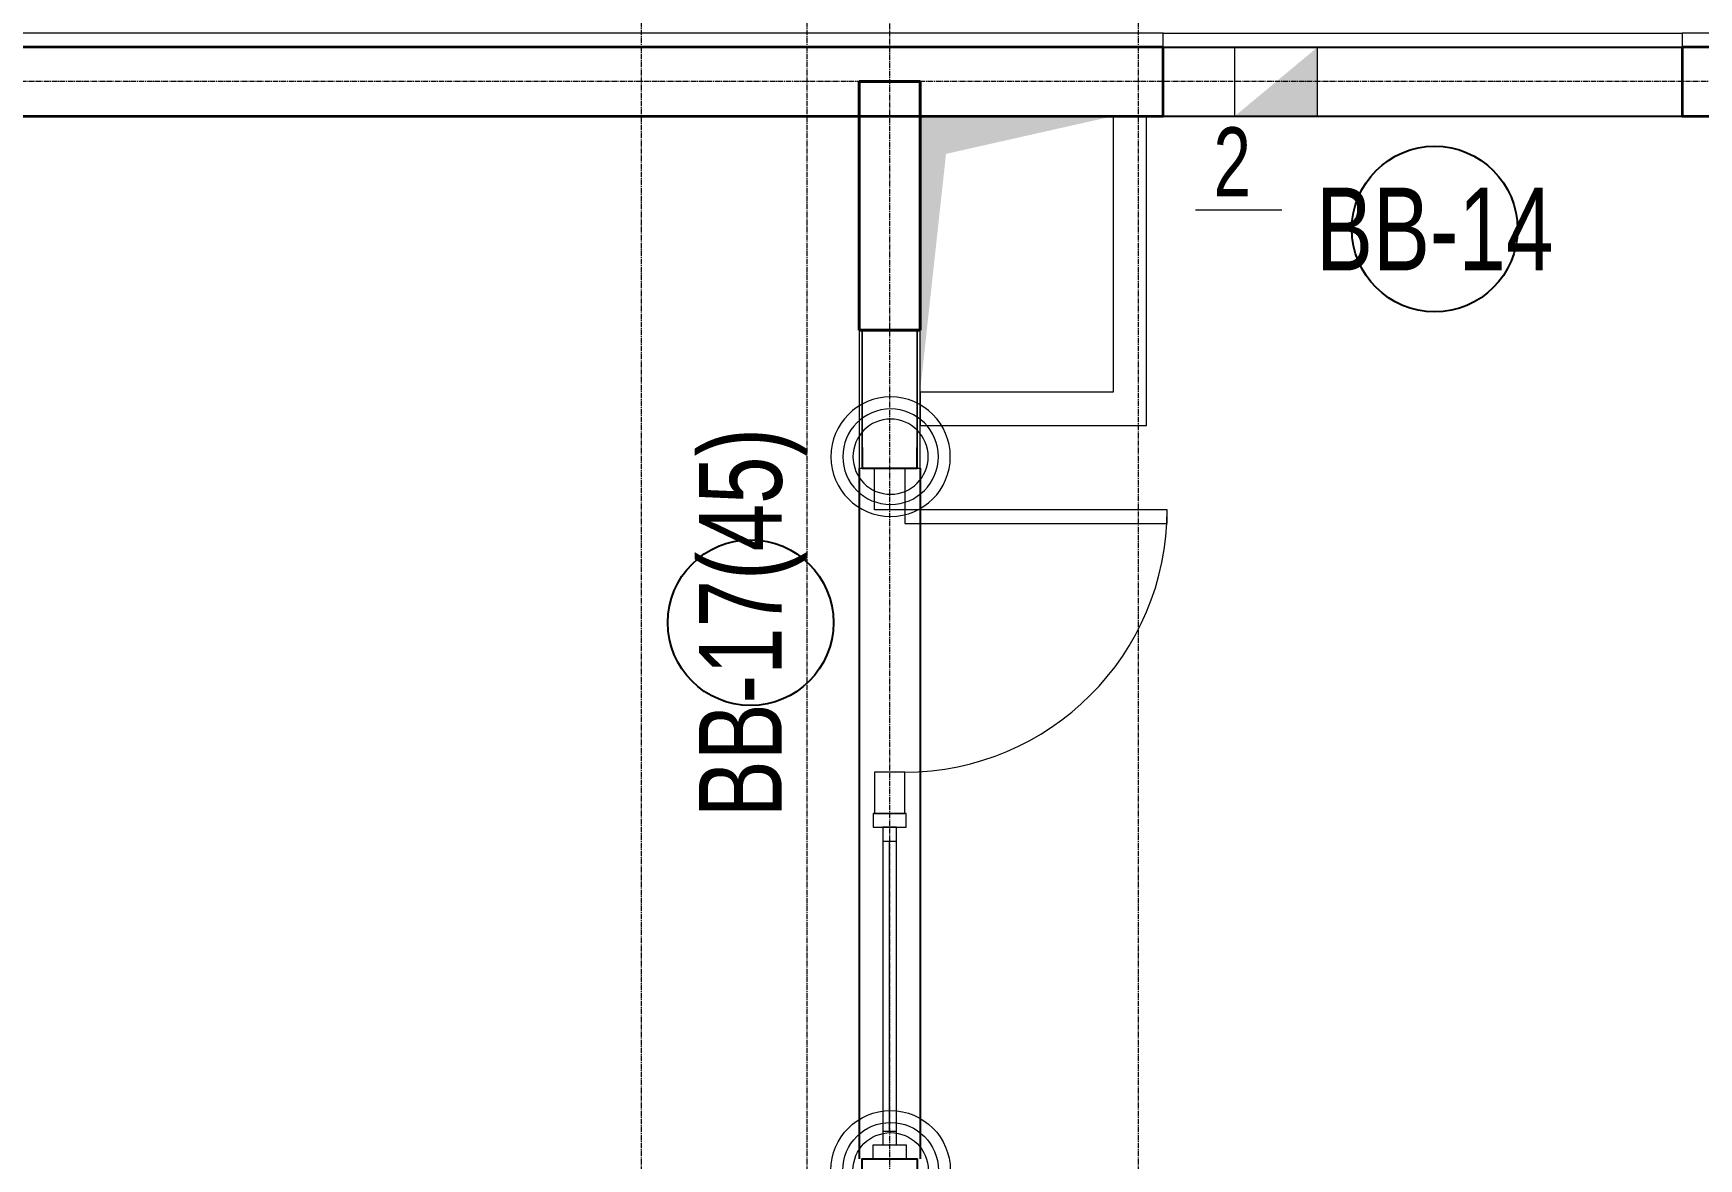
# Model space of a CAD drawing. Header units: millimetres. Extents: x -65509 to 912790, y 446 to 713294.
# Drawn here: x 439900 to 445931, y 570783 to 574858 of the extents above; entities that cross this region are included whole.
import ezdxf
from ezdxf.enums import TextEntityAlignment as Align

# ---------------------------------------------------------------- set-up
doc = ezdxf.new("R2010")
doc.units = ezdxf.units.MM
doc.linetypes.add('CENTER2', pattern=[28.575, 19.05, -3.175, 3.175, -3.175])
doc.linetypes.add('HIDDEN2', pattern=[4.7625, 3.175, -1.5875])
doc.layers.get('Defpoints').update_dxf_attribs({"color": 250})
for name, color, linetype, lineweight in [('A-Wall-Open', 250, 'Continuous', 5), ('АР_Витраж', 250, 'Continuous', 13), ('АР_Витраж марка', 250, 'Continuous', 9), ('АР_Двери_витраж', 250, 'Continuous', 9), ('АР_Колонны', 250, 'Continuous', 30), ('АР_Отв. марка', 250, 'Continuous', 9), ('АР_Стены ЖБ', 250, 'Continuous', 35), ('АР_Стены кирпич', 250, 'Continuous', 20), ('АР_Стены ПЕНОблок', 250, 'Continuous', 20), ('АР_Стены_дефшов', 250, 'Continuous', 0), ('АР_Тонкая', 250, 'Continuous', 5), ('КМ_Фахверки', 250, 'Continuous', 25), ('ОВ_Шахты', 250, 'Continuous', 5), ('РД_Оси_100', 250, 'Continuous', 0), ('РД_проем_инж перемыч_фахверк', 250, 'Continuous', 18), ('СС_Отверстия', 250, 'Continuous', 9)]:
    doc.layers.add(name, color=color, linetype=linetype, lineweight=lineweight)
doc.layers.add('АР_Делит', color=250, linetype='Continuous', lineweight=0, plot=False)
doc.layers.add('РД_Проем', color=250, linetype='Continuous', lineweight=0, plot=False)
doc.layers.add('РД_Витраж_вн', color=250, linetype='Continuous')
doc.styles.add('Arial0', font='arial.ttf')
doc.styles.add('Arial_09', font='ARIALN.TTF', dxfattribs={"width": 0.9})

# ---------------------------------------------------------------- blocks, each defined once
blk = doc.blocks.new('otv')
at = {"linetype": 'Continuous'}
blk.add_lwpolyline([(0, -1), (0, 0), (1, 0), (1, -1)], close=True, dxfattribs=at)
blk.add_solid([(0, -1), (0, 0), (0.1346, -0.1366), (1, 0)], dxfattribs=at)
blk = doc.blocks.new('Ф_пеноблок 200')
at = {"layer": 'АР_Делит', "color": 1}
for radius in [216.3, 173, 136.2]:
    blk.add_circle((103.4, -41.9), radius, dxfattribs=at)
at = {"layer": 'КМ_Фахверки'}
blk.add_lwpolyline([(0, -75), (0, 0), (200, 0), (200, -75)], dxfattribs=at)
blk = doc.blocks.new('СОШ_2200_АР_ОСИ_М100_28.05.24')
at = {"layer": 'РД_Оси_100', "linetype": 'CENTER2'}
for points in [[(52500, 139938.679), (52500, -5755), (52358.276, -6155)], [(53100, 139938.679), (53100, -5755), (52949.266, -6155)], [(54300, 139938.679), (54300, -6155)], [(53400, 70753.904), (53400, -5755), (53550, -6155)], [(78274.959, 68400), (-5454.958, 68400), (-5954.958, 68250)]]:
    blk.add_lwpolyline(points, dxfattribs=at)
blk = doc.blocks.new('MOK-МаркаПроема инж.')
blk.add_line((-1.328, -1.754), (1.802, -1.754))
at = {"color": 0, "style": 'Arial0', "width": 0.7}
blk.add_attdef('АР-ПРОЕМ:Коробка', text='', height=2.5, dxfattribs=at).set_placement((0, 0), align=Align.MIDDLE)
blk = doc.blocks.new('МаркаВитража1')
at = {"layer": 'Defpoints'}
blk.add_circle((0, 0), 3, dxfattribs=at)
at = {"color": 0, "linetype": 'ByBlock', "lineweight": -2, "style": 'Arial_09', "width": 0.9}
blk.add_attdef('АР-ОКНО:НАИМЕНОВАНИЕ', text='', height=3, dxfattribs=at).set_placement((0, 0), align=Align.MIDDLE)

msp = doc.modelspace()

# ---------------------------------------------------------------- hatches: boundary and pattern name
at = {"layer": 'СС_Отверстия', "linetype": 'Continuous', "lineweight": 5}
for points in [[(444550.882, 574558.318), (444550.882, 574808.318), (444400.882, 574683.318)], [(444250.882, 574558.318), (444550.882, 574558.318), (444400.882, 574683.318)]]:
    msp.add_hatch(color=256, dxfattribs=at).paths.add_polyline_path(points, flags=0)

# ---------------------------------------------------------------- linework, layer by layer
at = {"layer": 'A-Wall-Open', "linetype": 'Continuous', "lineweight": 25}
for p, q in [((443990.882, 574808.318), (445870.882, 574808.318)), ((443990.882, 574558.318), (445870.882, 574558.318))]:
    msp.add_line(p, q, dxfattribs=at)
at = {"layer": 'АР_Витраж', "linetype": 'Continuous', "lineweight": 5}
for p, q in [((442890.882, 570783.318), (442890.882, 572033.319)), ((443110.882, 570783.318), (443110.882, 572033.319))]:
    msp.add_line(p, q, dxfattribs=at)
at = {"layer": 'АР_Витраж', "linetype": 'Continuous', "lineweight": 13}
for p, q in [((442975.882, 571933.319), (443025.882, 571933.319)), ((443000.882, 570883.318), (443000.882, 571933.319)), ((442975.882, 570883.318), (443025.882, 570883.318))]:
    msp.add_line(p, q, dxfattribs=at)
for points in [[(443060.882, 571983.319), (443060.882, 572033.319), (442940.882, 572033.319), (442940.882, 571983.319)], [(442975.882, 570833.318), (443025.882, 570833.318), (443025.882, 571983.319), (442975.882, 571983.319)], [(443060.882, 570833.318), (443060.882, 570783.318), (442940.882, 570783.318), (442940.882, 570833.318)]]:
    msp.add_lwpolyline(points, close=True, dxfattribs=at)
at = {"layer": 'АР_Двери_витраж', "linetype": 'Continuous', "lineweight": 9}
for points in [[(442945.882, 573133.319), (442945.882, 573283.319), (443055.882, 573283.319), (443055.882, 573133.319)], [(443055.882, 573133.319), (443055.882, 573083.319), (444005.882, 573083.319), (444005.882, 573133.319)], [(442945.882, 572183.319), (442945.882, 572033.319), (443055.882, 572033.319), (443055.882, 572183.319)]]:
    msp.add_lwpolyline(points, close=True, dxfattribs=at)
msp.add_arc((443055.882, 573133.319), 950, 270, 0, dxfattribs=at)
at = {"layer": 'АР_Колонны', "linetype": 'HIDDEN2', "lineweight": 25}
for p, q in [((442890.882, 574683.318), (443110.882, 574683.318)), ((442890.882, 573783.318), (442890.882, 574683.318)), ((443110.882, 574683.318), (443110.882, 573783.318)), ((443110.882, 573783.318), (442890.882, 573783.318))]:
    msp.add_line(p, q, dxfattribs=at)
at = {"layer": 'АР_Колонны', "linetype": 'Continuous', "lineweight": 35}
for p, q in [((443110.882, 574683.318), (442890.882, 574683.318)), ((442890.882, 574683.318), (442890.882, 573783.318)), ((443110.882, 573783.318), (443110.882, 574683.318)), ((442890.882, 573783.318), (443110.882, 573783.318))]:
    msp.add_line(p, q, dxfattribs=at)
at = {"layer": 'АР_Стены ЖБ', "linetype": 'Continuous', "lineweight": 35}
for p, q in [((443990.882, 574808.318), (435100.882, 574808.318)), ((443990.882, 574558.318), (443990.882, 574808.318)), ((445870.882, 574808.318), (445870.882, 574558.318)), ((455400.882, 574808.318), (445870.882, 574808.318)), ((435100.882, 574558.318), (443990.882, 574558.318)), ((445870.882, 574558.318), (455400.882, 574558.318))]:
    msp.add_line(p, q, dxfattribs=at)
at = {"layer": 'АР_Стены ЖБ', "linetype": 'Continuous', "lineweight": 40}
for p, q in [((443110.882, 574683.318), (442890.882, 574683.318)), ((442890.882, 574683.318), (442890.882, 573783.318)), ((443110.882, 573783.318), (443110.882, 574683.318)), ((442890.882, 573783.318), (443110.882, 573783.318))]:
    msp.add_line(p, q, dxfattribs=at)
at = {"layer": 'АР_Стены кирпич', "linetype": 'Continuous', "lineweight": 20}
for p, q in [((443930.882, 574558.318), (443810.882, 574558.318)), ((443810.882, 574558.318), (443810.882, 573558.318)), ((443930.882, 573438.318), (443930.882, 574558.318)), ((443810.882, 573558.318), (443110.882, 573558.318)), ((443110.882, 573558.318), (443110.882, 573438.318)), ((443110.882, 573438.318), (443930.882, 573438.318))]:
    msp.add_line(p, q, dxfattribs=at)
at = {"layer": 'АР_Стены ПЕНОблок', "linetype": 'Continuous', "lineweight": 20}
for p, q in [((443100.882, 573783.318), (442900.882, 573783.318)), ((442900.882, 573783.318), (442900.882, 573283.319)), ((443100.882, 573283.319), (443100.882, 573783.318)), ((442900.882, 573283.319), (443100.882, 573283.319))]:
    msp.add_line(p, q, dxfattribs=at)
at = {"layer": 'АР_Стены_дефшов', "linetype": 'Continuous', "lineweight": 0}
for p, q in [((443990.882, 574858.318), (435100.882, 574858.318)), ((443990.882, 574808.318), (443990.882, 574858.318)), ((443990.882, 574858.318), (445870.882, 574858.318)), ((445870.882, 574858.318), (445870.882, 574808.318)), ((455400.882, 574858.318), (445870.882, 574858.318)), ((435100.882, 574808.318), (443990.882, 574808.318)), ((443990.882, 574808.318), (445870.882, 574808.318)), ((445870.882, 574808.318), (455400.882, 574808.318))]:
    msp.add_line(p, q, dxfattribs=at)
at = {"layer": 'АР_Тонкая', "linetype": 'Continuous', "lineweight": 0}
for p, q in [((442900.882, 573783.318), (442890.882, 573783.318)), ((442890.882, 573783.318), (442890.882, 573283.319)), ((442900.882, 573283.319), (442900.882, 573783.318)), ((443110.882, 573783.318), (443100.882, 573783.318)), ((443100.882, 573783.318), (443100.882, 573283.319)), ((443110.882, 573283.319), (443110.882, 573783.318)), ((442890.882, 573283.319), (442900.882, 573283.319)), ((443100.882, 573283.319), (443110.882, 573283.319))]:
    msp.add_line(p, q, dxfattribs=at)
at = {"layer": 'РД_Витраж_вн', "linetype": 'Continuous', "lineweight": -3}
for p, q in [((442890.882, 573283.319), (442890.882, 570783.319)), ((443110.882, 573283.319), (443110.882, 570783.319))]:
    msp.add_line(p, q, dxfattribs=at)
at = {"layer": 'РД_Проем', "linetype": 'Continuous', "lineweight": 0}
for p, q in [((442890.882, 573283.319), (442890.882, 570783.319)), ((443110.882, 573283.319), (443110.882, 570783.319))]:
    msp.add_line(p, q, dxfattribs=at)
at = {"layer": 'РД_проем_инж перемыч_фахверк', "linetype": 'Continuous', "lineweight": 18}
for p, q in [((442890.882, 573283.319), (442890.882, 570783.319)), ((443110.882, 573283.319), (443110.882, 570783.319))]:
    msp.add_line(p, q, dxfattribs=at)
at = {"layer": 'СС_Отверстия', "linetype": 'Continuous', "lineweight": 9}
for p, q in [((444550.882, 574808.318), (444250.882, 574808.318)), ((444250.882, 574558.318), (444250.882, 574808.318)), ((444550.882, 574558.318), (444550.882, 574808.318)), ((444550.882, 574558.318), (444250.882, 574558.318))]:
    msp.add_line(p, q, dxfattribs=at)

# ---------------------------------------------------------------- block references
at = {"layer": 'АР_Витраж марка', "linetype": 'Continuous', "lineweight": 9, "xscale": 100, "yscale": 100, "zscale": 100}
msp.add_blockref('МаркаВитража1', (444974.952, 574149.603), dxfattribs=at).add_auto_attribs({'АР-ОКНО:НАИМЕНОВАНИЕ': 'ВВ-14'})
at = {"layer": 'АР_Витраж марка', "linetype": 'Continuous', "lineweight": 9, "xscale": 100, "yscale": 100, "zscale": 100, "rotation": 89.99999999999999}
msp.add_blockref('МаркаВитража1', (442497.319, 572724.334), dxfattribs=at).add_auto_attribs({'АР-ОКНО:НАИМЕНОВАНИЕ': 'ВВ-17(45)'})
at = {"layer": 'АР_Отв. марка', "linetype": 'Continuous', "lineweight": 9, "xscale": 100, "yscale": 100, "zscale": 100}
msp.add_blockref('MOK-МаркаПроема инж.', (444241.483, 574394.647, 580), dxfattribs=at).add_auto_attribs({'АР-ПРОЕМ:Коробка': '2'})
at = {"layer": 'КМ_Фахверки', "xscale": -1, "rotation": 180}
msp.add_blockref('Ф_пеноблок 200', (442900.882, 573283.319), dxfattribs=at)
at = {"layer": 'КМ_Фахверки'}
msp.add_blockref('Ф_пеноблок 200', (442900.882, 570783.319), dxfattribs=at)
at = {"layer": 'ОВ_Шахты', "xscale": 700, "yscale": 1000, "zscale": 300}
msp.add_blockref('otv', (443110.882, 574558.318), dxfattribs=at)
at = {"layer": 'РД_Оси_100'}
msp.add_blockref('СОШ_2200_АР_ОСИ_М100_28.05.24', (389600.882, 506283.318), dxfattribs=at)

doc.saveas('drawing.dxf')
